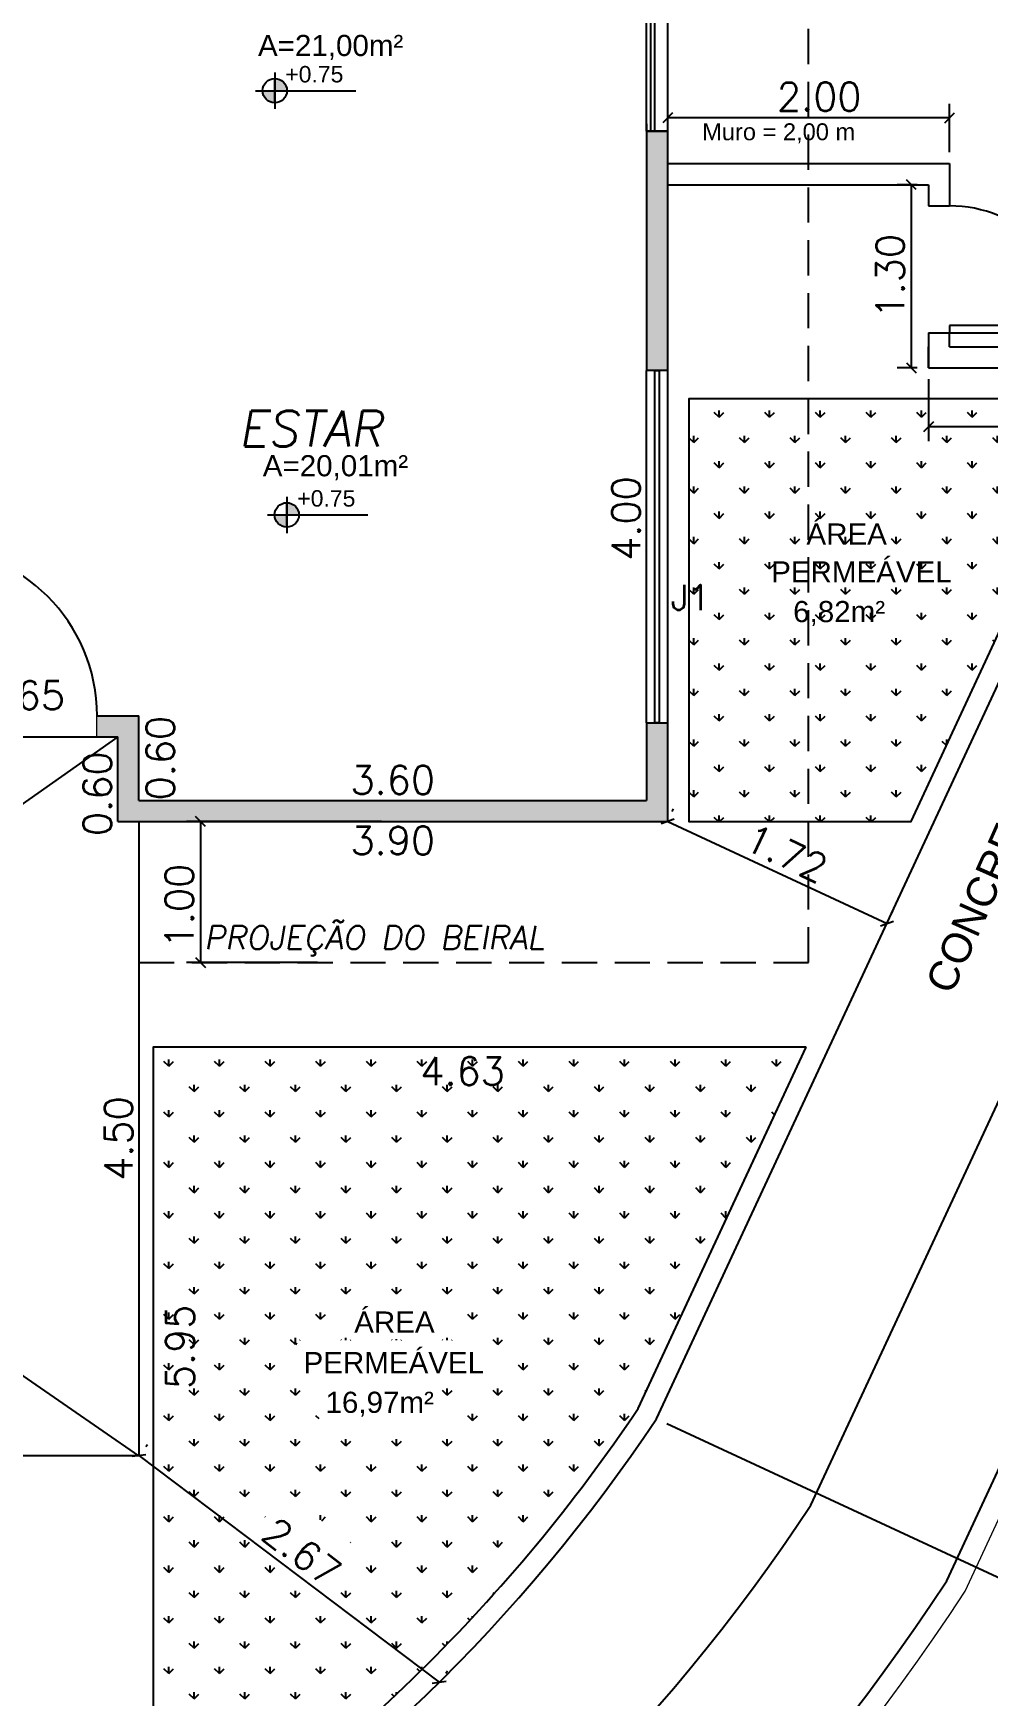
# Model space of a CAD drawing. Header units: metres. Extents: x 2690 to 3939, y 743 to 1123.
# Drawn here: x 3660.84 to 3667.61, y 773.33 to 785.13 of the extents above; entities that cross this region are included whole.
import ezdxf

# ---------------------------------------------------------------- set-up
doc = ezdxf.new("R2010")
doc.units = ezdxf.units.M
doc.header["$PDMODE"] = 35
doc.linetypes.add('HIDDEN', pattern=[0.375, 0.25, -0.125])
for name, color, linetype in [('000 - Cota', 8, 'Continuous'), ('000 - Texto', 1, 'Continuous'), ('01', 1, 'Continuous'), ('02', 2, 'Continuous'), ('03', 3, 'Continuous'), ('04', 4, 'Continuous'), ('1MOBILIÁRIOS', 1, 'Continuous'), ('_a const_hum', 253, 'Continuous'), ('A CONSTRUIR', 10, 'Continuous'), ('ABERTURA', 2, 'Continuous'), ('ARQ-MOB', 1, 'Continuous'), ('caixilho', 2, 'Continuous'), ('H - grama 2', 73, 'Continuous'), ('TEXTO', 2, 'Continuous')]:
    doc.layers.add(name, color=color, linetype=linetype)
doc.layers.add('ALVENARIA', color=4, linetype='Continuous', lineweight=18)
doc.layers.add('COTA', color=2, linetype='Continuous', lineweight=0)
doc.layers.add('EST - Laje_Caneta_No__218', color=7, linetype='Continuous', lineweight=13, true_color=0x4a4a4a)
doc.styles.add('ARIAL', font='arial.ttf')
doc.styles.add('ROMA', font='romans.shx')
doc.styles.add('ROMANS', font='arial.ttf')
doc.dimstyles.new('CORTE', dxfattribs={"dimscale": 0, "dimtxt": 0.2, "dimasz": 0.07, "dimexe": 0.1, "dimexo": 0.08, "dimgap": 0.05, "dimtad": 1, "dimzin": 4, "dimdsep": 46, "dimtxsty": 'ROMA', "dimblk": 'OBLIQUE', "dimcen": 0, "dimclrd": 1, "dimclre": 1, "dimclrt": 2, "dimaunit": 1, "dimadec": 0, "dimazin": 0, "dimtfac": 1, "dimtofl": 0, "dimtmove": 0, "dimatfit": 3, "dimldrblk": 'OBLIQUE', "dimfxl": 0.1, "dimtolj": 1, "dimtzin": 0, "dimarcsym": 0})
doc.dimstyles.new('PLANTA', dxfattribs={"dimtxt": 0.2, "dimasz": 0.18, "dimexe": 0.18, "dimexo": 0.0625, "dimgap": 0.045, "dimtad": 1, "dimzin": 0, "dimdsep": 46, "dimtxsty": 'ROMA', "dimcen": 0.09, "dimse1": 1, "dimse2": 1, "dimsd1": 1, "dimsd2": 1, "dimclrd": 1, "dimclre": 1, "dimclrt": 2, "dimadec": 0, "dimazin": 0, "dimtfac": 1, "dimtofl": 0, "dimtmove": 0, "dimatfit": 3, "dimfxl": 0.18, "dimtolj": 1, "dimtzin": 0, "dimarcsym": 0})
pattern_1 = [(90, (356.48066, -13.42494), (-0.179605122, 0.179605122), [0.047625, -0.311585245]), (45, (356.48066, -13.42494), (-0.179605122, 0.179605122), [0.047625, -0.206375]), (135, (356.48066, -13.42494), (-0.179605122, -0.179605122), [0.047625, -0.206375])]

# ---------------------------------------------------------------- blocks, each defined once
blk = doc.blocks.new('*D25')
at = {"layer": 'DEFPOINTS', "color": 0, "transparency": 16777216}
for p in [(3654.191, 780.136), (3661.441, 780.136), (3654.191, 779.757)]:
    blk.add_point(p, dxfattribs=at)
at = {"layer": '04', "color": 2, "transparency": 16777216, "insert": (3657.891, 779.902), "char_height": 0.2, "attachment_point": 5, "style": 'ROMA'}
blk.add_mtext('\\A1;7.25', dxfattribs=at)
blk = doc.blocks.new('*D107')
at = {"layer": 'DEFPOINTS', "color": 0, "transparency": 16777216}
for p in [(3654.191, 775.036), (3654.191, 775.036), (3661.591, 775.036)]:
    blk.add_point(p, dxfattribs=at)
at = {"layer": 'ABERTURA', "color": 2, "transparency": 16777216, "insert": (3657.891, 775.181), "char_height": 0.2, "attachment_point": 5, "style": 'ROMA'}
blk.add_mtext('\\A1;7.40', dxfattribs=at)
blk = doc.blocks.new('*D108')
at = {"layer": 'DEFPOINTS', "color": 0, "transparency": 16777216}
for p in [(3661.591, 779.686), (3661.591, 779.686), (3665.191, 779.686)]:
    blk.add_point(p, dxfattribs=at)
at = {"layer": '04', "color": 2, "transparency": 16777216, "insert": (3663.391, 779.831), "char_height": 0.2, "attachment_point": 5, "style": 'ROMA'}
blk.add_mtext('\\A1;3.60', dxfattribs=at)
blk = doc.blocks.new('*U6')
at = {"layer": '02'}
for p, q in [((0, 0), (0, 1)), ((0, 1), (0.05, 1)), ((0.05, 1), (0.05, 0)), ((0.05, 0), (0, 0))]:
    blk.add_line(p, q, dxfattribs=at)
at = {"layer": '02', "ltscale": 0.05}
blk.add_arc((0, 0), 1, 0, 90, dxfattribs=at)
blk = doc.blocks.new('_Oblique')
at = {"color": 0, "linetype": 'ByBlock', "lineweight": -2}
blk.add_line((-0.5, -0.5), (0.5, 0.5), dxfattribs=at)
blk = doc.blocks.new('*D24')
at = {"layer": '04', "color": 1, "lineweight": -2, "transparency": 16777216}
for p, q in [((3665.374, 779.608), (3665.383, 779.626)), ((3665.341, 779.536), (3666.897, 778.812)), ((3666.93, 778.885), (3666.939, 778.903))]:
    blk.add_line(p, q, dxfattribs=at)
at = {"layer": 'DEFPOINTS', "color": 0, "transparency": 16777216}
for p in [(3665.341, 779.536), (3666.897, 778.812), (3666.897, 778.812)]:
    blk.add_point(p, dxfattribs=at)
at = {"layer": '04', "color": 1, "lineweight": -2, "transparency": 16777216, "xscale": 0.07, "yscale": 0.07, "zscale": 0.07}
for p, rotation in [((3665.341, 779.536), 155.0727829008973), ((3666.897, 778.812), 335.0727829008974)]:
    blk.add_blockref('_Oblique', p, dxfattribs=dict(at, rotation=rotation))
at = {"layer": '04', "color": 2, "transparency": 16777216, "insert": (3666.182, 779.31), "char_height": 0.2, "attachment_point": 5, "rotation": 335.0728, "style": 'ROMA'}
blk.add_mtext('\\A1;1.72', dxfattribs=at)
blk = doc.blocks.new('*D65')
at = {"layer": 'DEFPOINTS', "color": 0, "transparency": 16777216}
for p in [(3661.591, 779.536), (3661.591, 775.036), (3661.591, 775.036)]:
    blk.add_point(p, dxfattribs=at)
at = {"layer": 'COTA', "color": 2, "transparency": 16777216, "insert": (3661.446, 777.286), "char_height": 0.2, "attachment_point": 5, "rotation": 90, "style": 'ROMA'}
blk.add_mtext('\\A1;4.50', dxfattribs=at)
blk = doc.blocks.new('*D66')
at = {"layer": 'DEFPOINTS', "color": 0, "transparency": 16777216}
for p in [(3661.441, 780.136), (3661.441, 779.536), (3661.441, 779.536)]:
    blk.add_point(p, dxfattribs=at)
at = {"layer": 'COTA', "color": 2, "transparency": 16777216, "insert": (3661.296, 779.733), "char_height": 0.2, "attachment_point": 5, "rotation": 90, "style": 'ROMA'}
blk.add_mtext('\\A1;0.60', dxfattribs=at)
blk = doc.blocks.new('*D67')
at = {"layer": 'DEFPOINTS', "color": 0, "transparency": 16777216}
for p in [(3661.591, 780.286), (3661.887, 780.286), (3661.591, 779.686)]:
    blk.add_point(p, dxfattribs=at)
at = {"layer": 'COTA', "color": 2, "transparency": 16777216, "insert": (3661.742, 779.986), "char_height": 0.2, "attachment_point": 5, "rotation": 90, "style": 'ROMA'}
blk.add_mtext('\\A1;0.60', dxfattribs=at)
blk = doc.blocks.new('*D68')
at = {"layer": 'DEFPOINTS', "color": 0, "transparency": 16777216}
for p in [(3659.941, 780.286), (3659.941, 780.286), (3661.591, 780.286)]:
    blk.add_point(p, dxfattribs=at)
at = {"layer": 'COTA', "color": 2, "transparency": 16777216, "insert": (3660.766, 780.431), "char_height": 0.2, "attachment_point": 5, "style": 'ROMA'}
blk.add_mtext('\\A1;1.65', dxfattribs=at)
blk = doc.blocks.new('*D79')
at = {"layer": 'DEFPOINTS', "color": 0, "transparency": 16777216}
for p in [(3661.441, 779.536), (3665.341, 779.536), (3661.441, 779.256)]:
    blk.add_point(p, dxfattribs=at)
at = {"layer": 'COTA', "color": 2, "transparency": 16777216, "insert": (3663.391, 779.401), "char_height": 0.2, "attachment_point": 5, "style": 'ROMA'}
blk.add_mtext('\\A1;3.90', dxfattribs=at)
blk = doc.blocks.new('*D84')
at = {"layer": '04', "color": 1, "lineweight": -2, "transparency": 16777216}
for p, q in [((3661.639, 775.1), (3661.651, 775.116)), ((3661.591, 775.036), (3663.72, 773.428)), ((3663.768, 773.492), (3663.78, 773.508))]:
    blk.add_line(p, q, dxfattribs=at)
at = {"layer": 'DEFPOINTS', "color": 0, "transparency": 16777216}
for p in [(3661.591, 775.036), (3663.72, 773.428), (3663.72, 773.428)]:
    blk.add_point(p, dxfattribs=at)
at = {"layer": '04', "color": 1, "lineweight": -2, "transparency": 16777216, "xscale": 0.07, "yscale": 0.07, "zscale": 0.07}
for p, rotation in [((3661.591, 775.036), 142.946304458645), ((3663.72, 773.428), 322.946304458645)]:
    blk.add_blockref('_Oblique', p, dxfattribs=dict(at, rotation=rotation))
at = {"layer": '04', "color": 2, "transparency": 16777216, "insert": (3662.746, 774.352), "char_height": 0.2, "attachment_point": 5, "rotation": 322.9463, "style": 'ROMA'}
blk.add_mtext('\\A1;2.67', dxfattribs=at)
blk = doc.blocks.new('*D85')
at = {"layer": '01', "color": 1, "lineweight": -2, "transparency": 16777216}
for p, q in [((3663.311, 779.536), (3661.927, 779.536)), ((3662.027, 779.536), (3662.027, 778.536)), ((3662.858, 778.536), (3661.927, 778.536))]:
    blk.add_line(p, q, dxfattribs=at)
at = {"layer": 'DEFPOINTS', "color": 0, "transparency": 16777216}
for p in [(3663.391, 779.536), (3662.027, 778.536), (3662.938, 778.536)]:
    blk.add_point(p, dxfattribs=at)
at = {"layer": '01', "color": 1, "lineweight": -2, "transparency": 16777216, "xscale": 0.07, "yscale": 0.07, "zscale": 0.07}
for p, rotation in [((3662.027, 779.536), 90), ((3662.027, 778.536), 270)]:
    blk.add_blockref('_Oblique', p, dxfattribs=dict(at, rotation=rotation))
at = {"layer": '01', "color": 2, "transparency": 16777216, "insert": (3661.877, 778.936), "char_height": 0.2, "attachment_point": 5, "rotation": 90, "style": 'ROMA'}
blk.add_mtext('\\A1;1.00', dxfattribs=at)
blk = doc.blocks.new('*D36')
at = {"layer": 'DEFPOINTS', "color": 0, "transparency": 16777216}
for p in [(3665.191, 783.686), (3665.191, 779.686), (3665.191, 779.686)]:
    blk.add_point(p, dxfattribs=at)
at = {"layer": '04', "color": 2, "transparency": 16777216, "insert": (3665.046, 781.686), "char_height": 0.2, "attachment_point": 5, "rotation": 90, "style": 'ROMA'}
blk.add_mtext('\\A1;4.00', dxfattribs=at)
blk = doc.blocks.new('*D37')
at = {"layer": 'DEFPOINTS', "color": 0, "transparency": 16777216}
for p in [(3665.191, 787.686), (3665.191, 783.686), (3665.191, 783.686)]:
    blk.add_point(p, dxfattribs=at)
at = {"layer": '04', "color": 2, "transparency": 16777216, "insert": (3665.046, 785.686), "char_height": 0.2, "attachment_point": 5, "rotation": 90, "style": 'ROMA'}
blk.add_mtext('\\A1;4.00', dxfattribs=at)
blk = doc.blocks.new('*D53')
at = {"layer": 'COTA', "color": 1, "lineweight": -2, "transparency": 16777216}
for p, q in [((3676.833, 800.002), (3680.162, 798.455)), ((3668.574, 773.758), (3680.072, 798.497)), ((3665.335, 775.263), (3668.665, 773.716))]:
    blk.add_line(p, q, dxfattribs=at)
at = {"layer": 'DEFPOINTS', "color": 0, "transparency": 16777216}
for p in [(3676.761, 800.036), (3680.072, 798.497), (3665.263, 775.297)]:
    blk.add_point(p, dxfattribs=at)
at = {"layer": 'COTA', "color": 1, "lineweight": -2, "transparency": 16777216, "xscale": 0.07, "yscale": 0.07, "zscale": 0.07}
for p, rotation in [((3680.072, 798.497), 65.07278290089883), ((3668.574, 773.758), 245.0727829008988)]:
    blk.add_blockref('_Oblique', p, dxfattribs=dict(at, rotation=rotation))
at = {"layer": 'COTA', "color": 2, "transparency": 16777216, "insert": (3674.187, 786.191), "char_height": 0.2, "attachment_point": 5, "rotation": 65.0728, "style": 'ROMA'}
blk.add_mtext('\\A1;27.28', dxfattribs=at)
blk = doc.blocks.new('*D59')
at = {"layer": 'DEFPOINTS', "color": 0, "transparency": 16777216}
for p in [(3661.691, 777.936), (3666.324, 777.936), (3661.691, 777.619)]:
    blk.add_point(p, dxfattribs=at)
at = {"layer": 'COTA', "color": 2, "transparency": 16777216, "insert": (3663.886, 777.764), "char_height": 0.2, "attachment_point": 5, "style": 'ROMA'}
blk.add_mtext('\\A1;4.63', dxfattribs=at)
blk = doc.blocks.new('*D60')
at = {"layer": 'DEFPOINTS', "color": 0, "transparency": 16777216}
for p in [(3661.691, 777.936), (3661.691, 771.987), (3662.027, 771.987)]:
    blk.add_point(p, dxfattribs=at)
at = {"layer": 'COTA', "color": 2, "transparency": 16777216, "insert": (3661.882, 775.808), "char_height": 0.2, "attachment_point": 5, "rotation": 90, "style": 'ROMA'}
blk.add_mtext('\\A1;5.95', dxfattribs=at)
blk = doc.blocks.new('*U3')
at = {"layer": '02'}
for p, q in [((-0.05, 0.9), (-0.05, 0)), ((0, 0.9), (-0.05, 0.9)), ((0, 0), (0, 0.9)), ((-0.05, 0), (0, 0))]:
    blk.add_line(p, q, dxfattribs=at)
at = {"layer": '02', "ltscale": 0.05}
blk.add_arc((0, 0), 0.9, 90, 180, dxfattribs=at)
blk = doc.blocks.new('*D64')
at = {"layer": 'COTA', "color": 1, "lineweight": -2, "transparency": 16777216}
for p, q in [((3665.341, 784.435), (3665.341, 784.629)), ((3667.341, 784.285), (3667.341, 784.629)), ((3667.341, 784.529), (3665.341, 784.529))]:
    blk.add_line(p, q, dxfattribs=at)
at = {"layer": 'DEFPOINTS', "color": 0, "transparency": 16777216}
for p in [(3665.341, 784.529), (3665.341, 784.355), (3667.341, 784.205)]:
    blk.add_point(p, dxfattribs=at)
at = {"layer": 'COTA', "color": 1, "lineweight": -2, "transparency": 16777216, "xscale": 0.07, "yscale": 0.07, "zscale": 0.07, "rotation": 180}
blk.add_blockref('_Oblique', (3665.341, 784.529), dxfattribs=at)
at = {"layer": 'COTA', "color": 1, "lineweight": -2, "transparency": 16777216, "xscale": 0.07, "yscale": 0.07, "zscale": 0.07}
blk.add_blockref('_Oblique', (3667.341, 784.529), dxfattribs=at)
at = {"layer": 'COTA', "color": 2, "transparency": 16777216, "insert": (3666.416, 784.679), "char_height": 0.2, "attachment_point": 5, "style": 'ROMA'}
blk.add_mtext('\\A1;2.00', dxfattribs=at)
blk = doc.blocks.new('*D28')
at = {"layer": 'COTA', "color": 1, "lineweight": -2, "transparency": 16777216}
for p, q in [((3667.111, 784.055), (3666.969, 784.055)), ((3667.069, 784.055), (3667.069, 782.755)), ((3667.111, 782.755), (3666.969, 782.755))]:
    blk.add_line(p, q, dxfattribs=at)
at = {"layer": 'DEFPOINTS', "color": 0, "transparency": 16777216}
for p in [(3667.191, 784.055), (3667.069, 782.755), (3667.191, 782.755)]:
    blk.add_point(p, dxfattribs=at)
at = {"layer": 'COTA', "color": 1, "lineweight": -2, "transparency": 16777216, "xscale": 0.07, "yscale": 0.07, "zscale": 0.07}
for p, rotation in [((3667.069, 784.055), 90), ((3667.069, 782.755), 270)]:
    blk.add_blockref('_Oblique', p, dxfattribs=dict(at, rotation=rotation))
at = {"layer": 'COTA', "color": 2, "transparency": 16777216, "insert": (3666.919, 783.405), "char_height": 0.2, "attachment_point": 5, "rotation": 90, "style": 'ROMA'}
blk.add_mtext('\\A1;1.30', dxfattribs=at)
blk = doc.blocks.new('*D29')
at = {"layer": 'COTA', "color": 1, "lineweight": -2, "transparency": 16777216}
for p, q in [((3667.191, 782.675), (3667.191, 782.236)), ((3668.79, 782.675), (3668.79, 782.236)), ((3668.79, 782.336), (3667.191, 782.336))]:
    blk.add_line(p, q, dxfattribs=at)
at = {"layer": 'DEFPOINTS', "color": 0, "transparency": 16777216}
for p in [(3667.191, 782.755), (3668.79, 782.755), (3667.191, 782.336)]:
    blk.add_point(p, dxfattribs=at)
at = {"layer": 'COTA', "color": 1, "lineweight": -2, "transparency": 16777216, "xscale": 0.07, "yscale": 0.07, "zscale": 0.07, "rotation": 180}
blk.add_blockref('_Oblique', (3667.191, 782.336), dxfattribs=at)
at = {"layer": 'COTA', "color": 1, "lineweight": -2, "transparency": 16777216, "xscale": 0.07, "yscale": 0.07, "zscale": 0.07}
blk.add_blockref('_Oblique', (3668.79, 782.336), dxfattribs=at)
at = {"layer": 'COTA', "color": 2, "transparency": 16777216, "insert": (3668.038, 782.486), "char_height": 0.2, "attachment_point": 5, "style": 'ROMA'}
blk.add_mtext('\\A1;1.60', dxfattribs=at)

msp = doc.modelspace()

# ---------------------------------------------------------------- hatches: boundary and pattern name
at = {"layer": '02'}
h = msp.add_hatch(color=256, dxfattribs=at)
h.paths.add_polyline_path([(3662.5541, 784.7219), (3662.5541, 784.6355, -0.4142136), (3662.4677, 784.7219), (3662.5541, 784.7219)])
h.paths.add_polyline_path([(3662.5541, 784.7219), (3662.5541, 784.8083, -0.4142136), (3662.6405, 784.7219), (3662.5541, 784.7219)])
h = msp.add_hatch(color=256, dxfattribs=at)
h.paths.add_polyline_path([(3662.6392, 781.7117), (3662.6392, 781.6253, -0.4142136), (3662.5528, 781.7117), (3662.6392, 781.7117)])
h.paths.add_polyline_path([(3662.6392, 781.7117), (3662.6392, 781.7981, -0.4142136), (3662.7256, 781.7117), (3662.6392, 781.7117)])
at = {"layer": 'A CONSTRUIR'}
h = msp.add_hatch(color=256, dxfattribs=at)
h.dxf.hatch_style = 1
h.paths.add_polyline_path([(3665.3406, 784.4357), (3665.1906, 784.4357), (3665.1906, 782.7357), (3665.3406, 782.7357)])
h = msp.add_hatch(color=256, dxfattribs=at)
h.dxf.hatch_style = 1
h.paths.add_polyline_path([(3661.5906, 780.2857), (3661.2906, 780.2857), (3661.2906, 780.1357), (3661.4406, 780.1357), (3661.4406, 779.5357), (3665.3406, 779.5357), (3665.3406, 780.2357), (3665.1906, 780.2357), (3665.1906, 779.6857), (3661.5906, 779.6857)])
at = {"layer": 'H - grama 2', "ltscale": 0.05}
h = msp.add_hatch(dxfattribs=at)
h.set_pattern_fill('GRASS', color=256, scale=0.01)
h.set_pattern_definition(pattern_1)
h.paths.add_polyline_path([(3666.5406, 782.5357), (3665.4906, 782.5357), (3665.4906, 779.5357), (3666.5406, 779.5357)])
h.paths.add_polyline_path([(3665.6001, 782.0434), (3666.281, 782.0434), (3666.281, 782.3434), (3665.6001, 782.3434)], flags=24)
h.paths.add_polyline_path([(3666.186, 780.8761), (3666.9283, 780.8761), (3666.9283, 781.1465), (3666.186, 781.1465)], flags=9)
h.paths.add_polyline_path([(3666.0282, 781.1853), (3667.4032, 781.1853), (3667.4032, 781.4671), (3666.0282, 781.4671)], flags=9)
h.paths.add_polyline_path([(3666.2782, 781.4539), (3666.9433, 781.4539), (3666.9433, 781.7357), (3666.2782, 781.7357)], flags=9)
h.paths.add_polyline_path([(3665.337, 780.7412), (3665.6413, 780.7412), (3665.6413, 781.0112), (3665.337, 781.0112)], flags=9)
h = msp.add_hatch(dxfattribs=at)
h.set_pattern_fill('GRASS', color=256, scale=0.01)
h.set_pattern_definition(pattern_1)
h.paths.add_polyline_path([(3668.4618, 782.5357), (3666.5406, 782.5357), (3666.5406, 779.5357), (3667.0675, 779.5357)])
h.paths.add_polyline_path([(3666.186, 780.8761), (3666.9283, 780.8761), (3666.9283, 781.1465), (3666.186, 781.1465)], flags=9)
h.paths.add_polyline_path([(3666.0282, 781.1853), (3667.4032, 781.1853), (3667.4032, 781.4671), (3666.0282, 781.4671)], flags=9)
h.paths.add_polyline_path([(3666.2782, 781.4539), (3666.9433, 781.4539), (3666.9433, 781.7357), (3666.2782, 781.7357)], flags=9)
h = msp.add_hatch(dxfattribs=at)
h.set_pattern_fill('GRASS', color=256, scale=0.01)
h.set_pattern_definition([(90, (481.5339, -68.67924), (-0.179605122, 0.179605122), [0.047625, -0.311585245]), (45, (481.5339, -68.67924), (-0.179605122, 0.179605122), [0.047625, -0.206375]), (135, (481.5339, -68.67924), (-0.179605122, -0.179605122), [0.047625, -0.206375])])
edge = h.paths.add_edge_path()
edge.add_line((3666.3239, 777.9357), (3661.6906, 777.9357))
edge.add_line((3661.6906, 777.9357), (3661.6906, 771.9868))
edge.add_arc((3655.1754, 782.054), 11.9915, 302.90962, 326.12883)
edge.add_line((3665.1318, 775.3708), (3666.3239, 777.9357))
h.paths.add_polyline_path([(3662.4402, 774.5358), (3663.0064, 774.1083), (3663.1872, 774.3477), (3662.6209, 774.7752)], flags=16)
h.paths.add_polyline_path([(3662.8689, 775.2649), (3663.7278, 775.2649), (3663.7278, 775.5353), (3662.8689, 775.5353)], flags=16)
h.paths.add_polyline_path([(3662.7111, 775.5741), (3664.0861, 775.5741), (3664.0861, 775.8559), (3662.7111, 775.8559)], flags=16)
h.paths.add_polyline_path([(3663.0702, 775.862), (3663.7354, 775.862), (3663.7354, 776.1438), (3663.0702, 776.1438)], flags=16)

# ---------------------------------------------------------------- linework, layer by layer
at = {"color": 2}
for p, q in [((3662.5541, 784.6355), (3662.5541, 784.8083)), ((3662.6392, 781.6253), (3662.6392, 781.7981))]:
    msp.add_line(p, q, dxfattribs=at)
for centre in [(3662.5541, 784.7219), (3662.6392, 781.7117)]:
    msp.add_circle(centre, 0.0864, dxfattribs=at)
at = {"layer": '000 - Cota'}
for points in [[(3656.9677, 768.783, 0.2167486), (3666.3566, 774.6842), (3677.9627, 799.6564)], [(3657.0609, 767.6857, 0.2192338), (3667.3205, 774.1483), (3678.9602, 799.1928)]]:
    msp.add_lwpolyline(points, format="xyb", dxfattribs=at)
at = {"layer": '01'}
for p, q in [((3665.1906, 780.2357), (3665.1906, 782.7357)), ((3665.3406, 782.7357), (3665.3406, 780.2357)), ((3661.6906, 777.4357), (3661.6906, 771.9868))]:
    msp.add_line(p, q, dxfattribs=at)
msp.add_lwpolyline([(3665.1906, 784.4357), (3665.1906, 787.4357), (3665.3406, 787.4357), (3665.3406, 784.4357)], close=True, dxfattribs=at)
msp.add_lwpolyline([(3665.1906, 784.4357), (3665.1906, 787.4357), (3665.3406, 787.4357), (3665.3406, 784.4357)], close=True, dxfattribs=at)
msp.add_lwpolyline([(3668.4618, 782.5357), (3665.4906, 782.5357), (3665.4906, 779.5357), (3667.0675, 779.5357), (3668.4618, 782.5357)], dxfattribs=at)
msp.add_lwpolyline([(3666.3239, 777.9357), (3661.6906, 777.9357), (3661.6906, 771.9868, 0.101661), (3665.1318, 775.3708)], format="xyb", close=True, dxfattribs=at)
at = {"layer": '02'}
for p, q in [((3662.5541, 784.8505), (3662.5541, 784.5933)), ((3662.5541, 784.8505), (3662.5541, 784.5933)), ((3662.4178, 784.7219), (3663.1294, 784.7219)), ((3662.6392, 781.8403), (3662.6392, 781.5832)), ((3662.6392, 781.8403), (3662.6392, 781.5832)), ((3662.5029, 781.7117), (3663.2144, 781.7117))]:
    msp.add_line(p, q, dxfattribs=at)
msp.add_lwpolyline([(3676.7606, 800.0357), (3654.0406, 800.0357), (3654.0406, 770.0357), (3656.9006, 770.0357, 0.2126278), (3665.2629, 775.297)], format="xyb", close=True, dxfattribs=at)
msp.add_lwpolyline([(3661.6906, 771.9868, 0.101661), (3665.1318, 775.3708), (3666.0915, 777.4357)], format="xyb", dxfattribs=at)
at = {"layer": '03'}
for p, q in [((3665.3406, 784.2048), (3667.3406, 784.2048)), ((3667.3406, 784.2048), (3667.3406, 783.9048)), ((3665.3406, 784.0548), (3667.1906, 784.0548)), ((3667.1906, 784.0548), (3667.1906, 783.9048)), ((3667.1906, 783.9048), (3667.3406, 783.9048)), ((3667.1906, 783.0048), (3667.3406, 783.0048)), ((3667.1906, 783.0048), (3667.1906, 782.7548)), ((3667.3406, 782.9048), (3667.3406, 783.0048)), ((3667.1906, 782.9048), (3667.1906, 782.9048)), ((3667.1906, 782.7548), (3667.1906, 782.9048)), ((3667.3406, 782.9048), (3668.6334, 782.9048)), ((3667.1906, 782.7548), (3668.7291, 782.7548))]:
    msp.add_line(p, q, dxfattribs=at)
at = {"layer": '04'}
for p, q in [((3665.1906, 784.4857), (3665.1906, 782.7357)), ((3665.1906, 784.4357), (3665.3406, 784.4357)), ((3665.3406, 784.4857), (3665.3406, 782.7357)), ((3665.3406, 782.7357), (3665.3406, 782.7357)), ((3661.2906, 780.2857), (3661.5906, 780.2857)), ((3661.5906, 779.6857), (3661.5906, 780.2857)), ((3665.1906, 780.2357), (3665.1906, 779.6857)), ((3665.3406, 780.2357), (3665.3406, 779.5357)), ((3661.2906, 780.1357), (3661.4406, 780.1357)), ((3661.4406, 779.5357), (3661.4406, 780.1357)), ((3661.4406, 780.1357), (3661.4406, 780.1357)), ((3661.5906, 779.6857), (3665.1906, 779.6857)), ((3661.4406, 779.5357), (3665.3406, 779.5357))]:
    msp.add_line(p, q, dxfattribs=at)
at = {"layer": '1MOBILIÁRIOS'}
for points in [[(3665.3406, 782.7357), (3665.1906, 782.7357)], [(3665.1906, 780.2357), (3665.3406, 780.2357)]]:
    msp.add_lwpolyline(points, dxfattribs=at)
at = {"layer": '_a const_hum', "color": 3, "linetype": 'HIDDEN'}
for p, q in [((3666.3406, 778.5357), (3666.3406, 792.4857)), ((3661.5906, 778.5357), (3666.3406, 778.5357))]:
    msp.add_line(p, q, dxfattribs=at)
at = {"layer": 'ABERTURA'}
for p, q in [((3661.4406, 780.1357), (3654.1906, 775.0357)), ((3661.5906, 775.0357), (3654.1906, 780.1357))]:
    msp.add_line(p, q, dxfattribs=at)
at = {"layer": 'ABERTURA', "color": 3}
for p, q in [((3661.5906, 779.5357), (3661.5906, 775.0357)), ((3661.5906, 775.0357), (3654.1906, 775.0357))]:
    msp.add_line(p, q, dxfattribs=at)
at = {"layer": 'ALVENARIA', "color": 4}
for p, q in [((3665.1906, 784.4357), (3665.3406, 784.4357)), ((3665.1906, 784.4357), (3665.3406, 784.4357)), ((3665.1906, 782.7357), (3665.3406, 782.7357)), ((3665.1906, 782.7357), (3665.3406, 782.7357)), ((3665.1906, 780.2357), (3665.3406, 780.2357)), ((3665.1906, 780.2357), (3665.3406, 780.2357))]:
    msp.add_line(p, q, dxfattribs=at)
at = {"layer": 'ALVENARIA'}
msp.add_line((3661.2906, 780.2857), (3661.2906, 780.1357), dxfattribs=at)
at = {"layer": 'ARQ-MOB'}
msp.add_line((3660.0906, 780.1357), (3661.2906, 780.1357), dxfattribs=at)
at = {"layer": 'caixilho'}
for points in [[(3665.2188, 784.4357), (3665.2488, 784.4357), (3665.2488, 785.4357), (3665.2188, 785.4357)], [(3665.2806, 780.2357), (3665.2506, 780.2357), (3665.2506, 782.7357), (3665.2806, 782.7357)]]:
    msp.add_lwpolyline(points, close=True, dxfattribs=at)
for points in [[(3665.2506, 782.7357), (3665.2806, 782.7357)], [(3665.2506, 782.7357), (3665.2806, 782.7357)], [(3665.2806, 780.2357), (3665.2506, 780.2357)], [(3665.2806, 780.2357), (3665.2506, 780.2357)]]:
    msp.add_lwpolyline(points, dxfattribs=at)
at = {"layer": 'EST - Laje_Caneta_No__218', "color": 251, "linetype": 'Continuous', "lineweight": 13, "true_color": 0x4a4a4a, "flags": 128}
msp.add_lwpolyline([(3657.0707, 767.5357, 0.219601), (3667.452, 774.0754), (3679.0962, 799.1295)], format="xyb", dxfattribs=at)

# ---------------------------------------------------------------- block references
at = {"layer": '02', "ltscale": 0.05, "rotation": 270.0000000000229}
msp.add_blockref('*U3', (3667.3406, 783.0048), dxfattribs=at)
at = {"layer": '02', "ltscale": 0.05, "xscale": 1.2, "yscale": 1.2, "zscale": 1.2}
msp.add_blockref('*U6', (3660.0935, 780.2857), dxfattribs=at)

# ---------------------------------------------------------------- texts
at = {"color": 2}
for s, height, style, p in [('+0.75', 0.11664, 'ROMANS', (3662.6286, 784.7807)), ('+0.75', 0.11664, 'ROMANS', (3662.7137, 781.7705)), ('J1', 0.18, 'ROMA', (3665.3649, 781.0362))]:
    msp.add_text(s, height=height, dxfattribs=dict(at, style=style)).set_placement(p)
at = {"layer": '000 - Texto', "style": 'ARIAL'}
msp.add_text('Muro = 2,00 m', height=0.12, dxfattribs=at).set_placement((3665.5856, 784.3704))
at = {"layer": '03', "linetype": 'Continuous', "style": 'ROMA', "oblique": 10}
msp.add_text('ESTAR', height=0.25312, dxfattribs=at).set_placement((3662.2975, 782.1977))
at = {"layer": '_a const_hum', "color": 3, "linetype": 'HIDDEN', "style": 'ROMA', "oblique": 10}
msp.add_text('PROJEÇÃO DO BEIRAL', height=0.166075, dxfattribs=at).set_placement((3662.0535, 778.6291))
at = {"layer": 'TEXTO', "style": 'ROMANS'}
for s, p in [('A=21,00m²', (3662.4351, 784.9679)), ('A=20,01m²', (3662.469, 781.9856)), ('ÁREA', (3666.3254, 781.5009)), ('PERMEÁVEL', (3666.0752, 781.2323)), ('ÁREA', (3663.1175, 775.9089)), ('PERMEÁVEL', (3662.7581, 775.6211))]:
    msp.add_text(s, height=0.15, dxfattribs=at).set_placement(p)
msp.add_text('CONCRETO VASSOURADO ', height=0.21, rotation=66.0234, dxfattribs=at).set_placement((3667.356, 778.2989))
at = {"layer": 'TEXTO', "color": 1, "style": 'ROMANS'}
for s, p in [('6,82m²', (3666.2311, 780.9508)), ('16,97m²', (3662.914, 775.3396))]:
    msp.add_text(s, height=0.15, dxfattribs=at).set_placement(p)

# ---------------------------------------------------------------- dimensions: what is measured, and where the dimension line sits
at = {"layer": '01'}
dim = msp.add_linear_dim(base=(3662.0266, 778.5357), p1=(3663.3906, 779.5357), p2=(3662.938, 778.5357), angle=90, dimstyle='CORTE', override={"dimscale": 1}, dxfattribs=at)
dim.commit()
dim.dimension.update_dxf_attribs({"geometry": '*D85', "text_midpoint": (3662.0266, 778.9357), "dimtype": 160})
at = {"layer": '04'}
for base, p1, p2, picture, middle in [((3665.1906, 783.6857), (3665.1906, 787.6857), (3665.1906, 783.6857), '*D37', (3665.0456, 785.6857)), ((3665.1906, 779.6857), (3665.1906, 783.6857), (3665.1906, 779.6857), '*D36', (3665.0456, 781.6857))]:
    dim = msp.add_linear_dim(base=base, p1=p1, p2=p2, angle=90, dimstyle='PLANTA', dxfattribs=at)
    dim.commit()
    dim.dimension.update_dxf_attribs({"geometry": picture, "text_midpoint": middle})
dim = msp.add_linear_dim(base=(3654.1906, 779.7569), p1=(3661.4406, 780.1357), p2=(3654.1906, 780.1357), dimstyle='PLANTA', dxfattribs=at)
dim.commit()
dim.dimension.update_dxf_attribs({"geometry": '*D25', "text_midpoint": (3657.8906, 779.7569), "dimtype": 160})
dim = msp.add_linear_dim(base=(3661.5906, 779.6857), p1=(3665.1906, 779.6857), p2=(3661.5906, 779.6857), dimstyle='PLANTA', dxfattribs=at)
dim.commit()
dim.dimension.update_dxf_attribs({"geometry": '*D108', "text_midpoint": (3663.3906, 779.8307)})
for p1, p2, picture, middle in [((3665.3406, 779.5357), (3666.8968, 778.8124), '*D24', (3666.1819, 779.3101)), ((3661.5906, 775.0357), (3663.7199, 773.428), '*D84', (3662.7456, 774.3516))]:
    dim = msp.add_aligned_dim(p1=p1, p2=p2, distance=0, dimstyle='CORTE', override={"dimscale": 1}, dxfattribs=at)
    dim.commit()
    dim.dimension.update_dxf_attribs({"geometry": picture, "text_midpoint": middle})
at = {"layer": 'ABERTURA'}
dim = msp.add_linear_dim(base=(3654.1906, 775.0357), p1=(3661.5906, 775.0357), p2=(3654.1906, 775.0357), dimstyle='PLANTA', dxfattribs=at)
dim.commit()
dim.dimension.update_dxf_attribs({"geometry": '*D107', "text_midpoint": (3657.8906, 775.1807)})
at = {"layer": 'COTA'}
dim = msp.add_aligned_dim(p1=(3665.2629, 775.297), p2=(3676.7606, 800.0357), distance=-3.6511, dimstyle='CORTE', override={"dimscale": 1}, dxfattribs=at)
dim.commit()
dim.dimension.update_dxf_attribs({"geometry": '*D53', "text_midpoint": (3674.1867, 786.1908)})
for base, p1, p2, picture, middle in [((3665.3406, 784.5294), (3667.3406, 784.2048), (3665.3406, 784.3548), '*D64', (3666.4156, 784.5294)), ((3667.1906, 782.3362), (3668.7899, 782.7548), (3667.1906, 782.7548), '*D29', (3668.0385, 782.3362))]:
    dim = msp.add_linear_dim(base=base, p1=p1, p2=p2, dimstyle='CORTE', override={"dimscale": 1}, dxfattribs=at)
    dim.commit()
    dim.dimension.update_dxf_attribs({"geometry": picture, "text_midpoint": middle, "dimtype": 160})
dim = msp.add_linear_dim(base=(3667.0691, 782.7548), p1=(3667.1906, 784.0548), p2=(3667.1906, 782.7548), angle=90, dimstyle='CORTE', override={"dimscale": 1}, dxfattribs=at)
dim.commit()
dim.dimension.update_dxf_attribs({"geometry": '*D28', "text_midpoint": (3666.9191, 783.4048)})
at = {"layer": 'COTA', "color": 1}
for base, p1, p2, picture, middle in [((3659.9406, 780.2857), (3661.5906, 780.2857), (3659.9406, 780.2857), '*D68', (3660.7656, 780.4307)), ((3661.4406, 779.2558), (3665.3406, 779.5357), (3661.4406, 779.5357), '*D79', (3663.3906, 779.4008))]:
    dim = msp.add_linear_dim(base=base, p1=p1, p2=p2, dimstyle='PLANTA', dxfattribs=at)
    dim.commit()
    dim.dimension.update_dxf_attribs({"geometry": picture, "text_midpoint": middle})
for base, p1, p2, picture, middle in [((3661.887, 780.2857), (3661.5906, 779.6857), (3661.5906, 780.2857), '*D67', (3661.887, 779.9857)), ((3661.4406, 779.5357), (3661.4406, 780.1357), (3661.4406, 779.5357), '*D66', (3661.4406, 779.7327))]:
    dim = msp.add_linear_dim(base=base, p1=p1, p2=p2, angle=90, dimstyle='PLANTA', dxfattribs=at)
    dim.commit()
    dim.dimension.update_dxf_attribs({"geometry": picture, "text_midpoint": middle, "dimtype": 160})
dim = msp.add_linear_dim(base=(3661.5906, 775.0357), p1=(3661.5906, 779.5357), p2=(3661.5906, 775.0357), angle=90, dimstyle='PLANTA', dxfattribs=at)
dim.commit()
dim.dimension.update_dxf_attribs({"geometry": '*D65', "text_midpoint": (3661.4456, 777.2857)})
at = {"layer": 'COTA'}
dim = msp.add_linear_dim(base=(3661.6906, 777.6191), p1=(3666.3239, 777.9357), p2=(3661.6906, 777.9357), dimstyle='PLANTA', dxfattribs=at)
dim.commit()
dim.dimension.update_dxf_attribs({"geometry": '*D59', "text_midpoint": (3663.8855, 777.6191), "dimtype": 160})
dim = msp.add_linear_dim(base=(3662.0268, 771.9868), p1=(3661.6906, 777.9357), p2=(3661.6906, 771.9868), angle=90, dimstyle='PLANTA', dxfattribs=at)
dim.commit()
dim.dimension.update_dxf_attribs({"geometry": '*D60', "text_midpoint": (3662.0268, 775.8078), "dimtype": 160})

doc.saveas('drawing.dxf')
